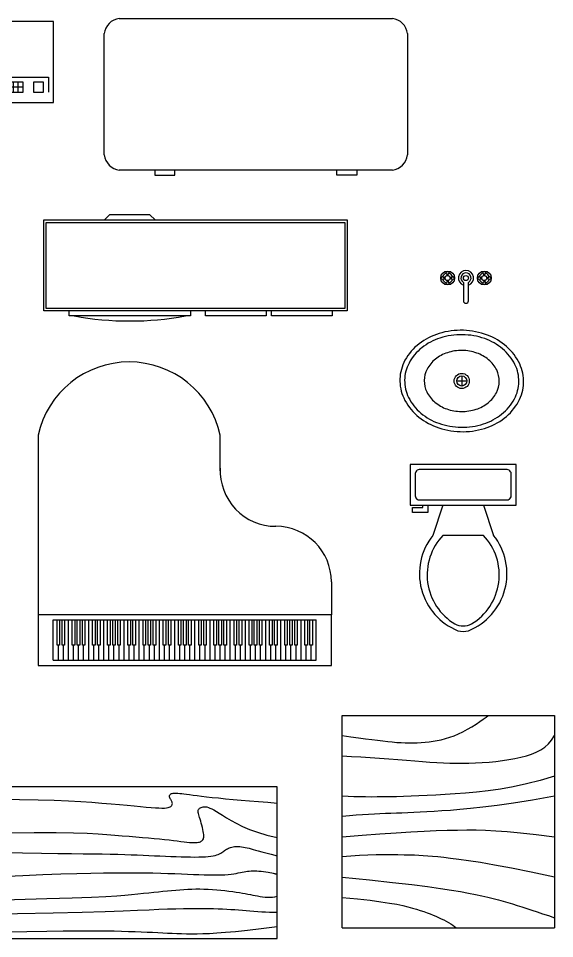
# Model space of a CAD drawing. Header units: inches. Extents: x -5 to 280, y 0 to 186.
# Drawn here: x 174.1 to 280.1, y 4.4 to 186.3 of the extents above; entities that cross this region are included whole.
import ezdxf

# ---------------------------------------------------------------- set-up
doc = ezdxf.new("R2010")
doc.units = ezdxf.units.IN
doc.header["$MEASUREMENT"] = 0

# ---------------------------------------------------------------- blocks, each defined once
blk = doc.blocks.new('Copy Machine')
at = {"linetype": 'Continuous'}
for p, q in [((0, 0), (0, -16)), ((30, 0), (0, 0)), ((30, -16), (30, 0)), ((-3, -1), (-3, -5)), ((-2, -1), (-3, -1)), ((0, -3), (-2, -1)), ((5, -1), (5, -14)), ((17, -1), (5, -1)), ((17, -14), (17, -1)), ((18, -1), (18, -10)), ((21, -1), (18, -1)), ((21, -10), (21, -1)), ((-3, -5), (-2, -6)), ((-2, -10), (-2, -6)), ((-3, -11), (-2, -10)), ((18, -10), (21, -10)), ((-3, -15), (-3, -11)), ((18, -14), (18, -11)), ((18, -11), (29, -11)), ((24, -12), (19, -12)), ((19, -12), (19, -14)), ((20, -12), (20, -14)), ((21, -14), (21, -12)), ((22, -12), (22, -14)), ((23, -14), (23, -12)), ((24, -14), (24, -12)), ((28, -12), (26, -12)), ((26, -12), (26, -14)), ((28, -14), (28, -12)), ((29, -11), (29, -14)), ((0, -13), (-2, -15)), ((5, -14), (17, -14)), ((9, -14), (9, -15)), ((13, -15), (13, -14)), ((24, -13), (19, -13)), ((19, -14), (24, -14)), ((26, -14), (28, -14)), ((-2, -15), (-3, -15)), ((0, -16), (30, -16)), ((9, -15), (13, -15))]:
    blk.add_line(p, q, dxfattribs=at)
blk = doc.blocks.new('Desk - 30 x 60 in.')
at = {"linetype": 'Continuous'}
for p, q in [((-26.999995, 0), (26.999995, 0)), ((-29.999995, -27), (-29.999995, -3)), ((29.999995, -3), (29.999995, -27)), ((26.999995, -30), (-26.999995, -30)), ((-20.000005, -30), (-20.000005, -31)), ((-16.000005, -31), (-16.000005, -30)), ((15.999995, -31), (15.999995, -30)), ((19.999995, -30), (19.999995, -31)), ((-20.000005, -31), (-16.000005, -31)), ((19.999995, -31), (15.999995, -31))]:
    blk.add_line(p, q, dxfattribs=at)
for centre, start, end in [((-26.499995, -3.5), 98.1301, 171.8699), ((26.499995, -3.5), 8.130102, 81.8699), ((-26.499995, -26.5), 188.1301, 261.8699), ((26.499995, -26.5), 278.1301, 351.8699)]:
    blk.add_arc(centre, 3.535534, start, end, dxfattribs=at)
blk = doc.blocks.new('Entertainment Center')
at = {"linetype": 'Continuous'}
for p, q in [((-4, 0), (-5, -1)), ((4, 0), (-4, 0)), ((5, -1), (4, 0)), ((-17, -19), (-17, -1)), ((-17, -1), (43, -1)), ((-16.5, -18.5), (-16.5, -1.5)), ((-16.5, -1.5), (42.5, -1.5)), ((42.5, -1.5), (42.5, -18.5)), ((43, -1), (43, -19)), ((43, -19), (-17, -19)), ((42.5, -18.5), (-16.5, -18.5)), ((-12, -20), (-12, -19)), ((12, -20), (-12, -20)), ((12, -19), (12, -20)), ((15, -20), (15, -19)), ((27, -20), (15, -20)), ((27, -19), (27, -20)), ((28, -20), (28, -19)), ((40, -20), (28, -20)), ((40, -19), (40, -20))]:
    blk.add_line(p, q, dxfattribs=at)
blk.add_arc((0, 40), 61, 259.6111, 280.3889, dxfattribs=at)
blk = doc.blocks.new('Piano - Baby Grand')
at = {"linetype": 'Continuous'}
for p, q in [((-29, 8.250005), (-29, -27.249995)), ((7, 1.250005), (7, 8.250005)), ((29, -20.749995), (29, -27.249995)), ((-29, -27.249995), (-29, -37.249995)), ((29, -27.249995), (-29, -27.249995)), ((29, -37.249995), (29, -27.249995)), ((-26, -36.249995), (-26, -28.249995)), ((-26, -28.249995), (26, -28.249995)), ((-25.25, -33.249995), (-25.25, -28.249995)), ((-24.75, -28.249995), (-24.75, -33.249995)), ((-24.25, -33.249995), (-24.25, -28.249995)), ((-23.75, -28.249995), (-23.75, -33.249995)), ((-23, -36.249995), (-23, -28.249995)), ((-22.25, -33.249995), (-22.25, -28.249995)), ((-21.75, -28.249995), (-21.75, -33.249995)), ((-21.25, -33.249995), (-21.25, -28.249995)), ((-20.75, -28.249995), (-20.75, -33.249995)), ((-20.25, -33.249995), (-20.25, -28.249995)), ((-19.75, -28.249995), (-19.75, -33.249995)), ((-19, -36.249995), (-19, -28.249995)), ((-18.25, -33.249995), (-18.25, -28.249995)), ((-17.75, -28.249995), (-17.75, -33.249995)), ((-17.25, -33.249995), (-17.25, -28.249995)), ((-16.75, -28.249995), (-16.75, -33.249995)), ((-16, -36.249995), (-16, -28.249995)), ((-15.25, -33.249995), (-15.25, -28.249995)), ((-14.75, -28.249995), (-14.75, -33.249995)), ((-14.25, -33.249995), (-14.25, -28.249995)), ((-13.75, -28.249995), (-13.75, -33.249995)), ((-13.25, -33.249995), (-13.25, -28.249995)), ((-12.75, -28.249995), (-12.75, -33.249995)), ((-12, -36.249995), (-12, -28.249995)), ((-11.25, -33.249995), (-11.25, -28.249995)), ((-10.75, -28.249995), (-10.75, -33.249995)), ((-10.25, -33.249995), (-10.25, -28.249995)), ((-9.75, -28.249995), (-9.75, -33.249995)), ((-9, -36.249995), (-9, -28.249995)), ((-8.25, -33.249995), (-8.25, -28.249995)), ((-7.75, -28.249995), (-7.75, -33.249995)), ((-7.25, -33.249995), (-7.25, -28.249995)), ((-6.75, -28.249995), (-6.75, -33.249995)), ((-6.25, -33.249995), (-6.25, -28.249995)), ((-5.75, -28.249995), (-5.75, -33.249995)), ((-5, -36.249995), (-5, -28.249995)), ((-4.25, -33.249995), (-4.25, -28.249995)), ((-3.75, -28.249995), (-3.75, -33.249995)), ((-3.25, -33.249995), (-3.25, -28.249995)), ((-2.75, -28.249995), (-2.75, -33.249995)), ((-2, -36.249995), (-2, -28.249995)), ((-1.25, -33.249995), (-1.25, -28.249995)), ((-0.75, -28.249995), (-0.75, -33.249995)), ((-0.25, -33.249995), (-0.25, -28.249995)), ((0.25, -28.249995), (0.25, -33.249995)), ((0.75, -33.249995), (0.75, -28.249995)), ((1.25, -28.249995), (1.25, -33.249995)), ((2, -36.249995), (2, -28.249995)), ((2.75, -33.249995), (2.75, -28.249995)), ((3.25, -28.249995), (3.25, -33.249995)), ((3.75, -33.249995), (3.75, -28.249995)), ((4.25, -28.249995), (4.25, -33.249995)), ((5, -36.249995), (5, -28.249995)), ((5.75, -33.249995), (5.75, -28.249995)), ((6.25, -28.249995), (6.25, -33.249995)), ((6.75, -33.249995), (6.75, -28.249995)), ((7.25, -28.249995), (7.25, -33.249995)), ((7.75, -33.249995), (7.75, -28.249995)), ((8.25, -28.249995), (8.25, -33.249995)), ((9, -36.249995), (9, -28.249995)), ((9.75, -33.249995), (9.75, -28.249995)), ((10.25, -28.249995), (10.25, -33.249995)), ((10.75, -33.249995), (10.75, -28.249995)), ((11.25, -28.249995), (11.25, -33.249995)), ((12, -36.249995), (12, -28.249995)), ((12.75, -33.249995), (12.75, -28.249995)), ((13.25, -28.249995), (13.25, -33.249995)), ((13.75, -33.249995), (13.75, -28.249995)), ((14.25, -28.249995), (14.25, -33.249995)), ((14.75, -33.249995), (14.75, -28.249995)), ((15.25, -28.249995), (15.25, -33.249995)), ((16, -36.249995), (16, -28.249995)), ((16.75, -33.249995), (16.75, -28.249995)), ((17.25, -28.249995), (17.25, -33.249995)), ((17.75, -33.249995), (17.75, -28.249995)), ((18.25, -28.249995), (18.25, -33.249995)), ((19, -36.249995), (19, -28.249995)), ((19.75, -33.249995), (19.75, -28.249995)), ((20.25, -28.249995), (20.25, -33.249995)), ((20.75, -33.249995), (20.75, -28.249995)), ((21.25, -28.249995), (21.25, -33.249995)), ((21.75, -33.249995), (21.75, -28.249995)), ((22.25, -28.249995), (22.25, -33.249995)), ((23, -36.249995), (23, -28.249995)), ((23.75, -33.249995), (23.75, -28.249995)), ((24.25, -28.249995), (24.25, -33.249995)), ((24.75, -33.249995), (24.75, -28.249995)), ((25.25, -28.249995), (25.25, -33.249995)), ((26, -36.249995), (26, -28.249995)), ((-25, -33.249995), (-25.25, -33.249995)), ((-24.75, -33.249995), (-25, -33.249995)), ((-25, -36.249995), (-25, -33.249995)), ((-24, -33.249995), (-24.25, -33.249995)), ((-23.75, -33.249995), (-24, -33.249995)), ((-24, -36.249995), (-24, -33.249995)), ((-22, -33.249995), (-22.25, -33.249995)), ((-21.75, -33.249995), (-22, -33.249995)), ((-22, -36.249995), (-22, -33.249995)), ((-21, -33.249995), (-21.25, -33.249995)), ((-20.75, -33.249995), (-21, -33.249995)), ((-21, -36.249995), (-21, -33.249995)), ((-20, -33.249995), (-20.25, -33.249995)), ((-19.75, -33.249995), (-20, -33.249995)), ((-20, -36.249995), (-20, -33.249995)), ((-18, -33.249995), (-18.25, -33.249995)), ((-17.75, -33.249995), (-18, -33.249995)), ((-18, -36.249995), (-18, -33.249995)), ((-17, -33.249995), (-17.25, -33.249995)), ((-16.75, -33.249995), (-17, -33.249995)), ((-17, -36.249995), (-17, -33.249995)), ((-15, -33.249995), (-15.25, -33.249995)), ((-14.75, -33.249995), (-15, -33.249995)), ((-15, -36.249995), (-15, -33.249995)), ((-14, -33.249995), (-14.25, -33.249995)), ((-13.75, -33.249995), (-14, -33.249995)), ((-14, -36.249995), (-14, -33.249995)), ((-13, -33.249995), (-13.25, -33.249995)), ((-12.75, -33.249995), (-13, -33.249995)), ((-13, -36.249995), (-13, -33.249995)), ((-11, -33.249995), (-11.25, -33.249995)), ((-10.75, -33.249995), (-11, -33.249995)), ((-11, -36.249995), (-11, -33.249995)), ((-10, -33.249995), (-10.25, -33.249995)), ((-9.75, -33.249995), (-10, -33.249995)), ((-10, -36.249995), (-10, -33.249995)), ((-8, -33.249995), (-8.25, -33.249995)), ((-7.75, -33.249995), (-8, -33.249995)), ((-8, -36.249995), (-8, -33.249995)), ((-7, -33.249995), (-7.25, -33.249995)), ((-6.75, -33.249995), (-7, -33.249995)), ((-7, -36.249995), (-7, -33.249995)), ((-6, -33.249995), (-6.25, -33.249995)), ((-5.75, -33.249995), (-6, -33.249995)), ((-6, -36.249995), (-6, -33.249995)), ((-4, -33.249995), (-4.25, -33.249995)), ((-3.75, -33.249995), (-4, -33.249995)), ((-4, -36.249995), (-4, -33.249995)), ((-3, -33.249995), (-3.25, -33.249995)), ((-2.75, -33.249995), (-3, -33.249995)), ((-3, -36.249995), (-3, -33.249995)), ((-1, -33.249995), (-1.25, -33.249995)), ((-0.75, -33.249995), (-1, -33.249995)), ((-1, -36.249995), (-1, -33.249995)), ((0, -33.249995), (-0.25, -33.249995)), ((0.25, -33.249995), (0, -33.249995)), ((0, -36.249995), (0, -33.249995)), ((1, -33.249995), (0.75, -33.249995)), ((1.25, -33.249995), (1, -33.249995)), ((1, -36.249995), (1, -33.249995)), ((3, -33.249995), (2.75, -33.249995)), ((3.25, -33.249995), (3, -33.249995)), ((3, -36.249995), (3, -33.249995)), ((4, -33.249995), (3.75, -33.249995)), ((4.25, -33.249995), (4, -33.249995)), ((4, -36.249995), (4, -33.249995)), ((6, -33.249995), (5.75, -33.249995)), ((6.25, -33.249995), (6, -33.249995)), ((6, -36.249995), (6, -33.249995)), ((7, -33.249995), (6.75, -33.249995)), ((7.25, -33.249995), (7, -33.249995)), ((7, -36.249995), (7, -33.249995)), ((8, -33.249995), (7.75, -33.249995)), ((8.25, -33.249995), (8, -33.249995)), ((8, -36.249995), (8, -33.249995)), ((10, -33.249995), (9.75, -33.249995)), ((10.25, -33.249995), (10, -33.249995)), ((10, -36.249995), (10, -33.249995)), ((11, -33.249995), (10.75, -33.249995)), ((11.25, -33.249995), (11, -33.249995)), ((11, -36.249995), (11, -33.249995)), ((13, -33.249995), (12.75, -33.249995)), ((13.25, -33.249995), (13, -33.249995)), ((13, -36.249995), (13, -33.249995)), ((14, -33.249995), (13.75, -33.249995)), ((14.25, -33.249995), (14, -33.249995)), ((14, -36.249995), (14, -33.249995)), ((15, -33.249995), (14.75, -33.249995)), ((15.25, -33.249995), (15, -33.249995)), ((15, -36.249995), (15, -33.249995)), ((17, -33.249995), (16.75, -33.249995)), ((17.25, -33.249995), (17, -33.249995)), ((17, -36.249995), (17, -33.249995)), ((18, -33.249995), (17.75, -33.249995)), ((18.25, -33.249995), (18, -33.249995)), ((18, -36.249995), (18, -33.249995)), ((20, -33.249995), (19.75, -33.249995)), ((20.25, -33.249995), (20, -33.249995)), ((20, -36.249995), (20, -33.249995)), ((21, -33.249995), (20.75, -33.249995)), ((21.25, -33.249995), (21, -33.249995)), ((21, -36.249995), (21, -33.249995)), ((22, -33.249995), (21.75, -33.249995)), ((22.25, -33.249995), (22, -33.249995)), ((22, -36.249995), (22, -33.249995)), ((24, -33.249995), (23.75, -33.249995)), ((24.25, -33.249995), (24, -33.249995)), ((24, -36.249995), (24, -33.249995)), ((25, -33.249995), (24.75, -33.249995)), ((25.25, -33.249995), (25, -33.249995)), ((25, -36.249995), (25, -33.249995)), ((-26, -36.249995), (-25, -36.249995)), ((-25, -36.249995), (-24, -36.249995)), ((-24, -36.249995), (-23, -36.249995)), ((-23, -36.249995), (-22, -36.249995)), ((-22, -36.249995), (-21, -36.249995)), ((-21, -36.249995), (-20, -36.249995)), ((-20, -36.249995), (-19, -36.249995)), ((-19, -36.249995), (-18, -36.249995)), ((-18, -36.249995), (-17, -36.249995)), ((-17, -36.249995), (-16, -36.249995)), ((-16, -36.249995), (-15, -36.249995)), ((-15, -36.249995), (-14, -36.249995)), ((-14, -36.249995), (-13, -36.249995)), ((-13, -36.249995), (-12, -36.249995)), ((-12, -36.249995), (-11, -36.249995)), ((-11, -36.249995), (-10, -36.249995)), ((-10, -36.249995), (-9, -36.249995)), ((-9, -36.249995), (-8, -36.249995)), ((-8, -36.249995), (-7, -36.249995)), ((-7, -36.249995), (-6, -36.249995)), ((-6, -36.249995), (-5, -36.249995)), ((-5, -36.249995), (-4, -36.249995)), ((-4, -36.249995), (-3, -36.249995)), ((-3, -36.249995), (-2, -36.249995)), ((-2, -36.249995), (-1, -36.249995)), ((-1, -36.249995), (0, -36.249995)), ((0, -36.249995), (1, -36.249995)), ((1, -36.249995), (2, -36.249995)), ((2, -36.249995), (3, -36.249995)), ((3, -36.249995), (4, -36.249995)), ((4, -36.249995), (5, -36.249995)), ((5, -36.249995), (6, -36.249995)), ((6, -36.249995), (7, -36.249995)), ((7, -36.249995), (8, -36.249995)), ((8, -36.249995), (9, -36.249995)), ((9, -36.249995), (10, -36.249995)), ((10, -36.249995), (11, -36.249995)), ((11, -36.249995), (12, -36.249995)), ((12, -36.249995), (13, -36.249995)), ((13, -36.249995), (14, -36.249995)), ((14, -36.249995), (15, -36.249995)), ((15, -36.249995), (16, -36.249995)), ((16, -36.249995), (17, -36.249995)), ((17, -36.249995), (18, -36.249995)), ((18, -36.249995), (19, -36.249995)), ((19, -36.249995), (20, -36.249995)), ((20, -36.249995), (21, -36.249995)), ((21, -36.249995), (22, -36.249995)), ((22, -36.249995), (23, -36.249995)), ((23, -36.249995), (24, -36.249995)), ((24, -36.249995), (25, -36.249995)), ((25, -36.249995), (26, -36.249995)), ((-29, -37.249995), (29, -37.249995))]:
    blk.add_line(p, q, dxfattribs=at)
for centre, radius, start, end in [((-11, 4.327585), 18.42241, 12.29325, 167.7067), ((18, 1.250005), 11, 177.3974, 270), ((18, -20.749995), 11, 0, 90)]:
    blk.add_arc(centre, radius, start, end, dxfattribs=at)
blk = doc.blocks.new('Table - Rectangular Woodgrain 60 x 30 in.')
at = {"linetype": 'Continuous'}
for p, q in [((0, 0), (0, -30)), ((60, 0), (0, 0)), ((60, -30), (60, 0)), ((0, -30), (60, -30))]:
    blk.add_line(p, q, dxfattribs=at)
for points in [[(0, -2.4), (4.8155, -2.418), (9.0302, -2.4688), (12.709, -2.5477), (15.9167, -2.65), (18.7181, -2.7711), (21.1781, -2.9063), (23.3616, -3.0508), (25.3333, -3.2), (27.1477, -3.3495), (28.8172, -3.4958), (30.3437, -3.636), (31.7291, -3.7667), (32.9756, -3.8849), (34.0849, -3.9875), (35.059, -4.0714), (35.9, -4.1334), (36.6114, -4.1711), (37.2041, -4.1854), (37.6906, -4.1779), (38.0833, -4.15), (38.3948, -4.1034), (38.6375, -4.0396), (38.8239, -3.9602), (38.9666, -3.8667), (39.0764, -3.7608), (39.1573, -3.6448), (39.2116, -3.521), (39.2416, -3.3917), (39.2498, -3.2593), (39.2385, -3.1261), (39.21, -2.9944), (39.1666, -2.8667), (39.111, -2.7447), (39.0468, -2.6281), (38.978, -2.5163), (38.9083, -2.4083), (38.8418, -2.3035), (38.7823, -2.201), (38.7337, -2.1001), (38.7, -2), (38.6844, -1.9003), (38.6875, -1.8021), (38.7094, -1.707), (38.75, -1.6167), (38.8094, -1.5326), (38.8875, -1.4563), (38.9844, -1.3893), (39.1, -1.3333), (39.2351, -1.2896), (39.3937, -1.2583), (39.5804, -1.2396), (39.8, -1.2333), (40.057, -1.2396), (40.3562, -1.2583), (40.7023, -1.2896), (41.1, -1.3333), (41.5547, -1.3895), (42.0755, -1.4573), (42.6721, -1.5361), (43.3542, -1.625), (44.1316, -1.7233), (45.014, -1.8302), (46.0114, -1.9449), (47.1333, -2.0667), (48.3862, -2.1947), (49.7625, -2.3281), (51.2513, -2.4663), (52.8416, -2.6083), (54.5226, -2.7535), (56.2833, -2.9011), (58.1127, -3.0501), (60, -3.2)], [(0, -9.2), (6.5759, -9.0858), (11.9385, -9.0365), (16.2527, -9.0418), (19.6833, -9.0917), (22.3952, -9.1759), (24.5531, -9.2844), (26.322, -9.4069), (27.8666, -9.5333), (29.3241, -9.6553), (30.7203, -9.7719), (32.0532, -9.8837), (33.3208, -9.9917), (34.5213, -10.0965), (35.6526, -10.199), (36.7128, -10.2999), (37.7, -10.4), (38.6129, -10.4996), (39.4531, -10.5969), (40.223, -10.6895), (40.925, -10.775), (41.5613, -10.8512), (42.1344, -10.9156), (42.6465, -10.966), (43.1, -11), (43.4976, -11.0158), (43.8437, -11.0136), (44.143, -10.9942), (44.4, -10.9583), (44.6195, -10.9069), (44.8062, -10.8406), (44.9648, -10.7603), (45.1, -10.6667), (45.2155, -10.5598), (45.3114, -10.4365), (45.3871, -10.2929), (45.4416, -10.125), (45.4743, -9.929), (45.4844, -9.7011), (45.4709, -9.4371), (45.4333, -9.1333), (45.3716, -8.7883), (45.2896, -8.4104), (45.1919, -8.0107), (45.0833, -7.6), (44.9685, -7.1893), (44.8521, -6.7896), (44.7388, -6.4117), (44.6333, -6.0667), (44.54, -5.7628), (44.4614, -5.4979), (44.4001, -5.2675), (44.3583, -5.0667), (44.3384, -4.8909), (44.3427, -4.7354), (44.3736, -4.5956), (44.4333, -4.4667), (44.5236, -4.3453), (44.6427, -4.2333), (44.7884, -4.1339), (44.9583, -4.05), (45.1501, -3.9849), (45.3614, -3.9417), (45.59, -3.9234), (45.8333, -3.9333), (46.0915, -3.9749), (46.3734, -4.0531), (46.6906, -4.1736), (47.0542, -4.3417), (47.4756, -4.5629), (47.9661, -4.8427), (48.5372, -5.1866), (49.2, -5.6), (49.9676, -6.0844), (50.8594, -6.625), (51.8965, -7.2031), (53.1, -7.8), (54.491, -8.3969), (56.0906, -8.975), (57.9199, -9.5156), (60, -10)], [(0, -12.8), (5.1847, -12.9322), (9.6213, -13.0323), (13.3963, -13.1059), (16.5958, -13.1583), (19.3063, -13.1952), (21.614, -13.2219), (23.6054, -13.2439), (25.3666, -13.2667), (26.9728, -13.2947), (28.4531, -13.3281), (29.8256, -13.3663), (31.1083, -13.4083), (32.3191, -13.4535), (33.476, -13.501), (34.597, -13.5501), (35.7, -13.6), (36.7984, -13.6497), (37.8875, -13.6979), (38.9578, -13.743), (40, -13.7833), (41.0047, -13.8174), (41.9625, -13.8438), (42.864, -13.8607), (43.7, -13.8667), (44.4631, -13.8604), (45.1552, -13.8417), (45.7801, -13.8104), (46.3416, -13.7667), (46.8439, -13.7104), (47.2906, -13.6417), (47.6858, -13.5604), (48.0333, -13.4667), (48.3375, -13.3608), (48.6042, -13.2448), (48.8396, -13.121), (49.05, -12.9917), (49.2417, -12.8593), (49.4208, -12.7261), (49.5937, -12.5944), (49.7667, -12.4667), (49.9452, -12.3451), (50.1323, -12.2313), (50.3303, -12.1268), (50.5416, -12.0333), (50.7686, -11.9524), (51.0135, -11.8854), (51.2788, -11.8341), (51.5666, -11.8), (51.8785, -11.7843), (52.2116, -11.7865), (52.562, -11.8059), (52.926, -11.8417), (53.2998, -11.8931), (53.6795, -11.9594), (54.0614, -12.0397), (54.4416, -12.1333), (54.8223, -12.2401), (55.2293, -12.3625), (55.6942, -12.5037), (56.2489, -12.6667), (56.9251, -12.8547), (57.7545, -13.0708), (58.7689, -13.3182), (60, -13.6)], [(0, -18), (5.124, -17.7273), (9.6609, -17.5057), (13.6705, -17.3303), (17.2125, -17.1958), (20.3467, -17.0973), (23.1328, -17.0297), (25.6307, -16.9878), (27.9, -16.9667), (29.9928, -16.9617), (31.9302, -16.9703), (33.7254, -16.9907), (35.3917, -17.0208), (36.9423, -17.0588), (38.3906, -17.1026), (39.7499, -17.1503), (41.0333, -17.2), (42.2519, -17.2496), (43.4073, -17.2969), (44.4986, -17.3395), (45.525, -17.375), (46.4858, -17.4012), (47.3802, -17.4156), (48.2074, -17.416), (48.9667, -17.4), (49.6583, -17.3662), (50.2872, -17.3167), (50.8595, -17.2547), (51.3812, -17.1833), (51.8584, -17.1057), (52.2971, -17.025), (52.7034, -16.9443), (53.0833, -16.8667), (53.443, -16.7951), (53.789, -16.7313), (54.128, -16.6768), (54.4666, -16.6334), (54.8115, -16.6024), (55.1693, -16.5854), (55.5465, -16.5841), (55.95, -16.6), (56.3828, -16.6337), (56.8346, -16.6823), (57.2915, -16.7418), (57.7396, -16.8084), (58.165, -16.878), (58.5539, -16.9469), (58.8924, -17.0111), (59.1666, -17.0667), (59.3679, -17.1107), (59.5078, -17.1438), (59.6032, -17.1675), (59.6708, -17.1833), (59.7275, -17.193), (59.7901, -17.1979), (59.8753, -17.1998), (60, -17.2)], [(0, -22.4), (8.0098, -22.2501), (14.4094, -22.1011), (19.4168, -21.9535), (23.25, -21.8083), (26.1269, -21.6663), (28.2656, -21.5281), (29.884, -21.3947), (31.2, -21.2667), (32.3967, -21.1448), (33.5172, -21.0292), (34.5697, -20.9198), (35.5625, -20.8167), (36.5037, -20.7198), (37.4015, -20.6292), (38.2642, -20.5448), (39.1, -20.4667), (39.9164, -20.3951), (40.7187, -20.3313), (41.5117, -20.2768), (42.3, -20.2333), (43.0883, -20.2024), (43.8812, -20.1854), (44.6836, -20.1841), (45.5, -20.2), (46.3328, -20.234), (47.1747, -20.2844), (48.0163, -20.3488), (48.8479, -20.425), (49.66, -20.5106), (50.4429, -20.6031), (51.1872, -20.7004), (51.8833, -20.8), (52.5246, -20.8999), (53.1166, -20.9995), (53.6681, -21.0983), (54.1875, -21.1958), (54.6834, -21.2919), (55.1646, -21.3859), (55.6394, -21.4777), (56.1167, -21.5667), (56.6028, -21.6515), (57.0961, -21.7266), (57.5929, -21.7852), (58.0896, -21.8208), (58.5823, -21.8268), (59.0674, -21.7964), (59.5412, -21.723), (60, -21.6)], [(0, -25.2), (8.6355, -25.0504), (15.7026, -24.9031), (21.4049, -24.7606), (25.9458, -24.625), (29.529, -24.4988), (32.3578, -24.3844), (34.6359, -24.284), (36.5667, -24.2), (38.3213, -24.1341), (39.9417, -24.0854), (41.437, -24.0523), (42.8167, -24.0333), (44.0901, -24.0268), (45.2667, -24.0313), (46.3557, -24.0451), (47.3667, -24.0667), (48.309, -24.0947), (49.1928, -24.1287), (50.0284, -24.168), (50.826, -24.2125), (51.5959, -24.2617), (52.3483, -24.3151), (53.0935, -24.3725), (53.8417, -24.4334), (54.6009, -24.497), (55.3699, -24.561), (56.1454, -24.6226), (56.9239, -24.6792), (57.7021, -24.7279), (58.4764, -24.7662), (59.2435, -24.7911), (60, -24.8)], [(0, -28.8), (5.6867, -28.6681), (10.45, -28.5698), (14.407, -28.5012), (17.675, -28.4584), (20.3711, -28.4374), (22.6125, -28.4344), (24.5164, -28.4455), (26.2, -28.4667), (27.762, -28.4947), (29.2276, -28.5281), (30.6033, -28.5663), (31.8958, -28.6084), (33.1118, -28.6535), (34.2578, -28.7011), (35.3405, -28.7501), (36.3666, -28.8), (37.3443, -28.8497), (38.288, -28.8974), (39.2137, -28.9412), (40.1375, -28.9792), (41.0753, -29.0093), (42.0432, -29.0297), (43.0572, -29.0384), (44.1333, -29.0333), (45.2936, -29.0114), (46.5843, -28.9641), (48.0579, -28.8816), (49.7666, -28.7542), (51.7629, -28.5721), (54.0989, -28.3255), (56.8272, -28.0048), (60, -27.6)]]:
    blk.add_lwpolyline(points, dxfattribs=at)
blk = doc.blocks.new('Table - Square Woodgrain 42 x 42 in.')
at = {"linetype": 'Continuous'}
blk.add_line((0, -42), (42, -42), dxfattribs=at)
for points in [[(0, -4), (1.704, -4.2172), (3.2358, -4.4188), (4.615, -4.604), (5.8615, -4.7721), (6.9951, -4.9224), (8.0357, -5.0541), (9.0031, -5.1667), (9.9171, -5.2594), (10.7951, -5.3316), (11.6445, -5.3836), (12.4702, -5.4157), (13.277, -5.4283), (14.0698, -5.4217), (14.8535, -5.3964), (15.6331, -5.3526), (16.4133, -5.2908), (17.1986, -5.2103), (17.9913, -5.1062), (18.793, -4.9727), (19.6056, -4.8038), (20.4307, -4.5937), (21.2701, -4.3365), (22.1256, -4.0262), (22.9989, -3.6571), (23.888, -3.2272), (24.7756, -2.7516), (25.6408, -2.2491), (26.4624, -1.7387), (27.2195, -1.2395), (27.891, -0.7703), (28.456, -0.3501), (28.8934, 0.002)], [(0, -42), (0, 0), (42, 0), (42, -42)], [(0, -8), (1.8203, -8.1001), (3.6741, -8.2149), (5.5411, -8.3408), (7.4011, -8.4741), (9.2339, -8.6112), (11.0193, -8.7484), (12.7371, -8.8821), (14.3671, -9.0086), (15.8954, -9.1246), (17.3337, -9.2278), (18.6997, -9.3159), (20.0116, -9.387), (21.2871, -9.4389), (22.5442, -9.4696), (23.8008, -9.477), (25.0749, -9.459), (26.3791, -9.4137), (27.7049, -9.3403), (29.0383, -9.2382), (30.3655, -9.1068), (31.6728, -8.9455), (32.9461, -8.7535), (34.1717, -8.5304), (35.3358, -8.2756), (36.4268, -7.9863), (37.443, -7.6521), (38.3849, -7.2603), (39.253, -6.7986), (40.048, -6.2542), (40.7705, -5.6147), (41.421, -4.8674), (42, -4)], [(42, -12), (39.1784, -12.8621), (36.4519, -13.5654), (33.8246, -14.1294), (31.3004, -14.5731), (28.8832, -14.9161), (26.577, -15.1775), (24.3858, -15.3768), (22.3136, -15.5332), (20.3622, -15.6632), (18.5254, -15.7718), (16.7947, -15.8612), (15.1618, -15.9338), (13.6183, -15.9916), (12.1558, -16.0369), (10.7659, -16.0718), (9.4403, -16.0987), (8.1703, -16.1191), (6.9461, -16.1325), (5.7577, -16.1377), (4.595, -16.1335), (3.4479, -16.1188), (2.3064, -16.0924), (1.1604, -16.0532), (0, -16)], [(42, -16), (37.6529, -16.7365), (33.8802, -17.329), (30.6179, -17.7961), (27.8015, -18.1561), (25.3668, -18.4275), (23.2497, -18.6288), (21.3859, -18.7785), (19.7111, -18.8949), (18.1693, -18.9939), (16.7375, -19.0795), (15.401, -19.1534), (14.1449, -19.217), (12.9544, -19.2717), (11.8148, -19.3191), (10.7113, -19.3606), (9.6291, -19.3976), (8.5534, -19.4323), (7.47, -19.4689), (6.3643, -19.5122), (5.222, -19.5672), (4.0288, -19.6386), (2.7703, -19.7313), (1.4321, -19.8501), (0, -20)], [(0, -24), (3.9243, -23.6805), (7.4766, -23.4138), (10.6891, -23.1954), (13.5943, -23.0205), (16.2247, -22.8847), (18.6125, -22.7832), (20.7903, -22.7116), (22.7903, -22.6651), (24.6563, -22.642), (26.4764, -22.6507), (28.35, -22.7024), (30.3766, -22.8084), (32.6555, -22.98), (35.2861, -23.2283), (38.3678, -23.5645), (42, -24)], [(42, -32), (37.392, -31.017), (33.4585, -30.2231), (30.1291, -29.5949), (27.3334, -29.109), (25.0009, -28.742), (23.0612, -28.4707), (21.4439, -28.2716), (20.0786, -28.1215), (18.8998, -28.0002), (17.8609, -27.9014), (16.9206, -27.8219), (16.0371, -27.7588), (15.1691, -27.709), (14.2748, -27.6693), (13.3128, -27.6368), (12.2415, -27.6083), (11.0295, -27.5824), (9.6867, -27.5643), (8.233, -27.5608), (6.6884, -27.5787), (5.0728, -27.6248), (3.4062, -27.7058), (1.7086, -27.8286), (0, -28)], [(0, -32), (5.4026, -32.5358), (9.9494, -33.019), (13.7424, -33.4553), (16.8834, -33.8505), (19.4743, -34.2106), (21.6171, -34.5413), (23.4136, -34.8486), (24.9657, -35.1382), (26.3614, -35.4156), (27.6332, -35.6841), (28.7995, -35.9467), (29.8788, -36.2064), (30.8897, -36.4661), (31.8507, -36.7288), (32.7802, -36.9973), (33.6968, -37.2747), (34.6175, -37.5635), (35.5531, -37.8651), (36.5128, -38.1805), (37.506, -38.5108), (38.5421, -38.8568), (39.6302, -39.2197), (40.7797, -39.6004), (42, -40)], [(0, -36), (3.0098, -36.2857), (5.5354, -36.5643), (7.6368, -36.8359), (9.374, -37.1009), (10.807, -37.3597), (11.9957, -37.6126), (13.0002, -37.8599), (13.8804, -38.102), (14.6874, -38.3393), (15.4365, -38.5729), (16.1338, -38.8041), (16.7858, -39.0341), (17.3987, -39.264), (17.9787, -39.4952), (18.5322, -39.7288), (19.0655, -39.9662), (19.5832, -40.2081), (20.0842, -40.4544), (20.5657, -40.7046), (21.0249, -40.9581), (21.459, -41.2144), (21.8653, -41.4731), (22.2409, -41.7335), (22.5831, -41.9951)]]:
    blk.add_lwpolyline(points, dxfattribs=at)
blk = doc.blocks.new('Sink - Oval top')
for p, q in [((-1, 0), (1, 0)), ((0, 1), (0, -1))]:
    blk.add_line(p, q)
at = {"linetype": 'Continuous'}
for points in [[(-12.23, 0.39, 0.117634), (-11.46, -3.36, 0.104469), (-8.88, -6.8, 0.090016), (-5.08, -9.07, 0.08192), (-0.32, -10.02, 0.08192), (4.49, -9.38, 0.090016), (8.42, -7.36, 0.104469), (11.22, -4.09, 0.117634), (12.23, -0.39, 0.117634), (11.46, 3.36, 0.104469), (8.88, 6.8, 0.090016), (5.08, 9.07, 0.08192), (0.32, 10.02, 0.08192), (-4.49, 9.38, 0.090016), (-8.42, 7.36, 0.104469), (-11.22, 4.09, 0.117634)], [(-11.29, 0.16, 0.118622), (-10.52, -3.25, 0.104678), (-8.07, -6.36, 0.089562), (-4.54, -8.37, 0.081185), (-0.13, -9.15, 0.081185), (4.3, -8.49, 0.089562), (7.89, -6.58, 0.104678), (10.42, -3.55, 0.118622), (11.29, -0.16, 0.118622), (10.52, 3.25, 0.104678), (8.07, 6.36, 0.089562), (4.54, 8.37, 0.081185), (0.13, 9.15, 0.081185), (-4.3, 8.49, 0.089562), (-7.89, 6.58, 0.104678), (-10.42, 3.55, 0.118622)], [(-7.42, 0.08, 0.118283), (-6.91, -2.17, 0.104607), (-5.29, -4.21, 0.089718), (-2.97, -5.53, 0.081436), (-0.07, -6.04, 0.081436), (2.84, -5.59, 0.089718), (5.2, -4.33, 0.104607), (6.86, -2.32, 0.118283), (7.42, -0.08, 0.118283), (6.91, 2.17, 0.104607), (5.29, 4.21, 0.089718), (2.97, 5.53, 0.081436), (0.07, 6.04, 0.081436), (-2.84, 5.59, 0.089718), (-5.2, 4.33, 0.104607), (-6.86, 2.32, 0.118283)]]:
    blk.add_lwpolyline(points, format="xyb", close=True, dxfattribs=at)
for radius in [1.5, 1]:
    blk.add_circle((0, 0), radius)
blk = doc.blocks.new('Toilet - top')
for p, q in [((9.5, -6), (9.5, -2)), ((-10, -8.5), (-8, -8.5)), ((-10, -9.5), (-10, -8.5)), ((-8, -8.5), (-8, -8)), ((-7, -8), (-7, -9.5)), ((-4, -8), (-6, -14)), ((4, -8), (6, -14)), ((-7, -9.5), (-10, -9.5)), ((4, -14), (-4, -14))]:
    blk.add_line(p, q)
blk.add_lwpolyline([(10.5, -8), (10.5, 0), (-10.5, 0), (-10.5, -8)], close=True)
for points in [[(8.5, -1), (-8.5, -1)], [(-9.5, -2), (-9.5, -6)], [(-8.5, -7), (8.5, -7)]]:
    blk.add_lwpolyline(points)
for centre, radius, start, end in [((-8.62, -1.88), 0.884, 81.8699, 188.1301), ((8.62, -1.88), 0.884, 351.8699, 98.1301), ((-8.62, -6.12), 0.884, 171.8699, 278.1301), ((8.62, -6.12), 0.884, 261.8699, 8.1301), ((3.52, -21.58), 12.17, 141.4691, 247.9714), ((4.2, -21.82), 11.33, 136.3677, 238.9468), ((-3.52, -21.58), 12.17, 292.0284, 38.5307), ((-4.2, -21.82), 11.33, 301.053, 43.6321), ((0, -27.88), 4, 245.7318, 294.2682), ((0, -29), 4, 254.8605, 285.1395)]:
    blk.add_arc(centre, radius, start, end)
blk = doc.blocks.new('Faucet - Bathroom top')
for p, q in [((-4.107, 0.125), (-4.375, 0.125)), ((-3.75, 0.4788), (-3.75, 0.75)), ((-3.5, 0.482), (-3.5, 0.75)), ((-3.1461, 0.125), (-2.875, 0.125)), ((3.143, 0.125), (2.875, 0.125)), ((3.5, 0.4788), (3.5, 0.75)), ((3.75, 0.482), (3.75, 0.75)), ((4.1039, 0.125), (4.375, 0.125)), ((-4.1039, -0.125), (-4.375, -0.125)), ((-3.75, -0.4821), (-3.75, -0.75)), ((-3.5, -0.4789), (-3.5, -0.75)), ((-3.143, -0.125), (-2.875, -0.125)), ((-0.5, -0.8639), (-0.5, -4.5)), ((0.5, -4.5), (0.5, -0.8631)), ((3.1461, -0.125), (2.875, -0.125)), ((3.5, -0.4821), (3.5, -0.75)), ((3.75, -0.4789), (3.75, -0.75)), ((4.107, -0.125), (4.375, -0.125))]:
    blk.add_line(p, q)
for centre, radius in [((-3.625, 0), 1.375), ((-4.625, 0), 0.2795), ((-3.625, 0), 0.5), ((-3.625, 1), 0.2795), ((-2.625, 0), 0.2795), ((0, 0), 0.5), ((3.625, 0), 1.375), ((2.625, 0), 0.2795), ((3.625, 0), 0.5), ((3.625, 1), 0.2795), ((4.625, 0), 0.2795), ((-3.625, -1), 0.2795), ((3.625, -1), 0.2795)]:
    blk.add_circle(centre, radius)
for centre, radius, start, end in [((-3.625, 0), 1, 105.2407, 164.2093), ((-3.625, 0), 1, 16.44125, 74.07887), ((0, 0), 1.5, 289.6514, 250.3603), ((0, 0), 1, 300.3431, 239.7554), ((3.625, 0), 1, 106.12, 164.0884), ((3.625, 0), 1, 16.23422, 73.90469), ((-3.625, 0), 1, 196.2342, 253.9047), ((-3.625, 0), 1, 286.12, 344.0884), ((3.625, 0), 1, 196.4413, 254.0789), ((3.625, 0), 1, 285.2407, 344.2093), ((0, -4.5), 0.5, 180, 0)]:
    blk.add_arc(centre, radius, start, end)

msp = doc.modelspace()

# ---------------------------------------------------------------- block references
for name, p in [('Copy Machine', (151.07, 185.71)), ('Desk - 30 x 60 in.', (221.05, 186.33)), ('Entertainment Center', (196.12, 147.49)), ('Faucet - Bathroom top', (262.6, 134.99)), ('Sink - Oval top', (261.76, 114.63)), ('Piano - Baby Grand', (207, 95.64)), ('Toilet - top', (262.05, 98.1)), ('Table - Square Woodgrain 42 x 42 in.', (238.12, 48.5)), ('Table - Rectangular Woodgrain 60 x 30 in.', (165.29, 34.36))]:
    msp.add_blockref(name, p)

doc.saveas('drawing.dxf')
